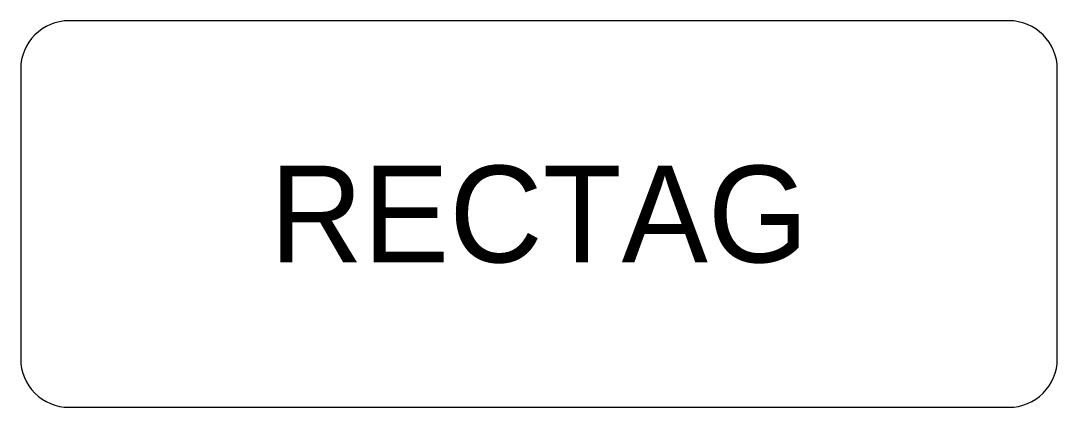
# Model space of a CAD drawing. Extents: x -5.4 to 5.3, y -2 to 2.
import ezdxf
from ezdxf.enums import TextEntityAlignment as Align

# ---------------------------------------------------------------- set-up
doc = ezdxf.new("R2010")
doc.units = 0
doc.header["$LTSCALE"] = 0.375
doc.header["$MEASUREMENT"] = 0
doc.layers.add('~-L18', color=7, linetype='Continuous')

msp = doc.modelspace()

# ---------------------------------------------------------------- linework, layer by layer
at = {"layer": '~-L18'}
msp.add_lwpolyline([(-4.902, -1.967), (4.819, -1.967, 0.414214), (5.319, -1.467), (5.319, 1.533, 0.414214), (4.819, 2.033), (-4.902, 2.033, 0.414214), (-5.402, 1.533), (-5.402, -1.467, 0.414214)], format="xyb", close=True, dxfattribs=at)

# ---------------------------------------------------------------- texts
msp.add_attdef('RECTAG', text='****', height=1).set_placement((-0.041, 0.033), align=Align.MIDDLE_CENTER)

doc.saveas('drawing.dxf')
